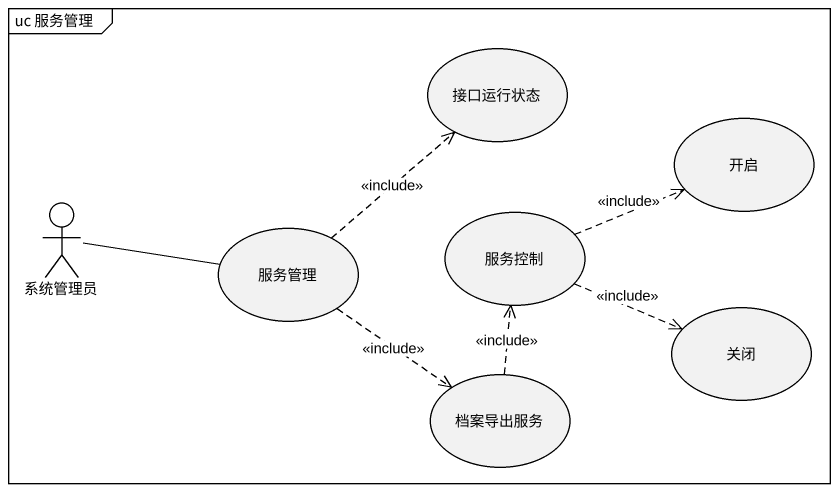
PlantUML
@startuml
mainframe uc 服务管理
usecase 接口运行状态
usecase 开启
actor 系统管理员
usecase 服务控制
usecase 服务管理
usecase 关闭
usecase 档案导出服务
系统管理员 -right- 服务管理
服务控制 .right.> 开启 : <<include>>
服务控制 .right.> 关闭 : <<include>>
服务管理 .up.> 接口运行状态 : <<include>>
服务管理 ..> 档案导出服务 : <<include>>
档案导出服务 .up.> 服务控制 : <<include>>
@enduml
